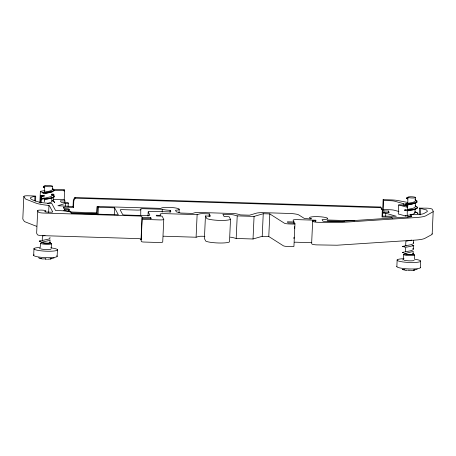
<?xml version="1.0" encoding="UTF-8"?>
<svg xmlns="http://www.w3.org/2000/svg" width="456" height="456" viewBox="0 0 456 456"><rect width="100%" height="100%" fill="white"/><g stroke="black" fill="none" stroke-linecap="round" stroke-linejoin="round"><path stroke-width="0.68" d="M293.96 223.406L294.023 221.998L293.077 220.231A4.577 0.718 2.6 0 1 297.244 219.632L315.7 220.208L316.093 220.943L312.673 220.841L311.636 243.418L311.955 244.011A4.577 0.718 2.6 0 0 316.903 244.889L337.007 245.22L415.011 240.118A25.183 3.961 2.6 0 0 424.901 238.34L431.604 234.715L432.163 233.74M432.163 234.241L433.2 211.156L432.117 209.133L430.966 208.654A4.577 0.718 2.6 0 0 426.269 208.153L419.509 208.13L419.224 214.383M44.431 192.147L44.699 186.031L43.405 186.327L43.286 187.211L44.711 187.399M407.801 203.53L407.875 197.317L406.575 197.613L406.456 198.502L407.818 198.964M36.731 226.239A22.891 3.602 2.6 0 1 34.531 225.549L24.43 221.57L22.8 219.028L23.837 196.445L24.504 196.017A4.577 0.718 2.6 0 1 28.813 195.795C48.672 196.485 17.71 195.709 37.107 201.506A13.737 2.16 2.6 0 0 50.73 203.359L51.745 203.393L55.552 210.529L61.024 210.7A9.154 1.442 2.6 0 1 70.919 212.456L71.392 213.34L118.326 214.799L114.593 207.805L100.012 207.355L97.105 206.693L97.977 206.505L160.928 208.375A9.154 1.442 2.6 0 1 174.414 207.799A9.154 1.442 2.6 0 1 175.514 210.273L176.341 211.829L180.85 213.049L192.597 213.414L195.06 212.695A4.577 0.718 2.6 0 1 198.81 212.45L233.101 213.516A4.577 0.718 2.6 0 1 237.24 214.006L240.568 214.907L249.535 215.186L256.471 213.157A9.154 1.442 2.6 0 1 263.973 212.667L289.201 213.448A9.154 1.442 2.6 0 1 298.828 214.947L304.374 218.47L310.268 218.954L311.516 218.812L311.254 218.652A9.154 1.442 2.6 0 1 313.813 216.685A9.154 1.442 2.6 0 1 326.77 217.837A9.154 1.442 2.6 0 1 322.101 219.615L322.848 221.012A2.291 0.359 2.6 0 0 325.322 221.451L336.847 221.662L409.819 216.885A4.577 0.718 2.6 0 0 411.757 216.321L410.816 214.554L411.825 214.582A13.737 2.16 2.6 0 0 423.898 213.528L427.369 211.527L426.787 210.056L419.509 208.13M34.742 200.748L34.935 196.576M35.557 201.067L35.745 196.895M33.676 255.406L33.989 248.611M37.683 210.626L36.645 233.21L37.472 234.754A4.577 0.718 2.6 0 0 42.419 235.632L138.111 238.608A2.291 0.359 2.6 0 1 140.59 239.047L141.018 239.856L142.055 217.273L141.622 216.463A2.291 0.359 2.6 0 0 139.148 216.024L43.457 213.049A4.577 0.718 2.6 0 1 38.503 212.171L37.683 210.626A4.121 0.65 2.6 0 1 43.132 210.199A4.121 0.65 2.6 0 1 44.779 211.333L44.95 211.647A2.291 0.359 2.6 0 0 47.424 212.086L50.61 212.188A2.291 0.359 2.6 0 0 52.697 211.892L49.408 205.73L47.96 205.36A22.891 3.602 2.6 0 1 35.562 202.966L25.468 198.987L23.837 196.445M39.854 202.629L40.362 191.514M40.687 202.464L41.051 195.35L44.739 195.55M40.698 202.994L41.051 195.35M38.469 257.76L39.786 258.187M40.966 202.823L41.251 196.57L43.576 195.892L41.006 195.516M40.498 243.276L40.128 248.252M42.214 240.568L42.414 236.014L45.036 235.558M44.34 201.826L44.437 199.739M45.788 259.173L45.503 258.831L42.801 258.951A6.31 0.992 2.6 0 1 40.025 258.455L40.128 258.318M48.638 212.581L48.957 205.525M49.915 242.666L50.04 239.959M51.978 197.556L51.568 202.065L47.344 203.581M44.426 192.079L49.544 191.121L51.699 190.294L52.337 189.622L52.429 186.128A3.916 0.616 2.6 0 0 46.107 185.501A3.916 0.616 2.6 0 0 47.093 186.589A3.916 0.616 2.6 0 0 52.503 186.208M51.249 248.138L51.454 243.618M53.551 201.193L53.74 197.02M53.802 195.635L53.865 194.245L51.881 194.005M57.131 256.477L57.439 249.683M64.102 191.149L64.171 189.736L56.179 189.491A9.154 1.442 2.6 0 0 53.683 189.468M63.652 208.483L63.715 207.092L73.513 207.394L73.821 200.708L75.177 198.183L74.824 197.522L73.348 199.825L73.04 206.511L73.513 207.394M64.872 202.367L64.934 200.976L64.205 199.614L64.621 190.585L64.171 189.736M64.712 210.809L64.775 209.418L69.244 209.258L69.147 211.345M65.425 206.095L65.55 203.313L66.188 203.33A2.291 0.359 2.6 0 0 68.275 203.034L68.115 206.511M68.417 211.498L68.514 209.418M96.752 214.337L97.105 206.693M96.9 214.611L97.248 206.967M98.011 214.861L98.359 207.218M114.274 214.861L114.593 207.805M140.756 215.751L140.767 208.979A2.291 0.359 2.6 0 1 142.848 208.683L162.29 209.287A9.154 1.442 2.6 0 0 170.156 210.319L170.812 211.544A2.405 0.376 2.6 0 1 168.635 211.875L152.344 211.367A4.577 0.718 2.6 0 0 148.183 211.96L147.989 216.133M142.055 217.273L150.714 217.54L151.301 218.646L142.186 218.361L141.155 240.945L141.508 241.606A2.291 0.359 2.6 0 0 143.982 242.045L158.563 242.501A4.577 0.718 2.6 0 0 162.729 241.902L163.761 219.325L162.074 216.155L156.602 215.99L156.214 215.249L160.768 215.392L160.141 214.217A4.577 0.718 2.6 0 1 164.302 213.625L197.129 214.645L199.597 213.921A4.577 0.718 2.6 0 1 203.347 213.676L209.241 213.858L210.461 216.144L205.451 215.984L204.413 238.568L205.787 241.144A12.318 1.938 2.6 0 0 218.424 242.985A12.318 1.938 2.6 0 0 229.482 241.879L230.519 219.296L229.146 216.72L224.13 216.566L222.91 214.286L229.744 214.497A4.577 0.718 2.6 0 1 233.882 214.987L237.223 215.887L254.066 216.412L263.249 213.727L269.81 213.932L284.379 223.195A4.577 0.718 2.6 0 0 289.19 223.947L292.883 224.061A2.291 0.359 2.6 0 0 294.964 223.765L293.932 246.343A2.291 0.359 2.6 0 1 291.851 246.645L288.152 246.525A4.577 0.718 2.6 0 1 283.341 245.778L268.778 236.516L262.211 236.311L253.029 238.995L236.185 238.471L232.851 237.57A4.577 0.718 2.6 0 0 230.291 237.171M150.645 218.954L150.714 217.54M162.165 212.069L162.29 209.287M170.059 212.405L170.156 210.319M163.271 236.208L196.091 237.228L197.129 214.645M209.11 216.685L209.241 213.858M236.185 238.471L237.223 215.887M253.029 238.995L254.066 216.412M262.211 236.311L263.249 213.727M268.778 236.516L269.81 213.932M293.903 238.625L293.966 237.211M294.354 228.747L294.451 226.626M315.632 221.622L315.7 220.208M382.367 216.589L383.143 199.648L391.134 199.899A9.154 1.442 2.6 0 1 398.191 200.6L407.675 202.435M383.809 212.975L383.906 210.894L383.177 209.532L383.593 200.497L383.143 199.648M385.673 216.047L385.799 213.265L385.166 213.248A2.291 0.359 2.6 0 1 383.091 213.003A4.024 0.633 2.6 0 1 382.818 212.485A2.291 0.359 2.6 0 1 384.693 212.365L389.247 212.507L388.461 211.031L383.906 210.894M388.398 212.422L388.461 211.031M407.539 205.513C404.495 206.026 401.73 204.214 398.681 204.961L398.27 213.995L405.549 215.962M396.851 266.697L397.159 259.903M403.184 205.217L403.258 203.604L394.674 201.204A4.577 0.718 2.6 0 0 390.53 200.714L383.593 200.497M405.025 205.622L405.088 204.231L407.071 203.923M403.463 259.082L403.674 254.568M405.583 251.946L405.589 247.3L410.719 246.348L412.868 245.516M406.262 246.006L405.663 245.801L405.863 241.247L411.802 240.055M407.248 215.631L407.254 210.985L413.934 209.521M407.328 209.492L407.527 204.938L412.657 203.98L414.812 203.154M410.719 216.634L410.816 214.554M408.673 270.117L408.986 270.533L408.764 270.123M413.085 253.952L413.21 251.245M405.384 251.78L410.503 250.828L412.657 250.002L413.29 249.329L413.461 245.795M405.658 245.727L410.776 244.775L412.931 243.949L413.569 243.276L413.706 240.386M407.048 215.471L412.161 214.514L414.738 213.357L415.154 208.842M415.399 203.433L415.234 206.961L414.595 207.634L412.441 208.46L407.322 209.418M407.601 203.365L412.72 202.407L414.874 201.586L415.507 200.908L415.598 197.419A3.916 0.616 2.6 0 0 409.277 196.792A3.916 0.616 2.6 0 0 410.269 197.875A3.916 0.616 2.6 0 0 415.672 197.499M414.418 259.424L414.629 254.904M420.506 214.827L420.791 208.574M420.307 267.769L420.614 260.974M179.02 212.65L179.185 209.179M42.134 242.13L48.82 240.597M54.72 202.561L53.928 201.438L52.149 200.611L54.709 202.316M417.895 213.847L417.103 212.724L415.319 211.897M404.768 269.718L403.298 269.604M403.201 269.741A6.31 0.992 2.6 0 0 405.977 270.237L406.039 270.169M403.298 259.544L402.779 260L403.184 259.795M433.194 211.658L425.932 215.756A25.183 3.961 2.6 0 1 416.049 217.535L338.038 222.636L317.935 222.306A4.577 0.718 2.6 0 1 312.987 221.428L312.673 220.841M51.363 197.915L51.773 197.585M49.419 240.283L49.829 239.947M51.636 191.862L44.557 193.811M412.594 251.57L405.441 253.49A3.916 0.616 2.6 0 0 409.357 254.459A3.916 0.616 2.6 0 0 412.834 253.775M39.604 248.714L40.014 248.509M42.208 240.494L48.883 239.024L49.903 238.38L49.995 237.371M406.974 217.039L411.278 216.281M50.758 198.229L44.278 199.865M54.093 257.925L50.502 258.94M417.268 269.211L413.672 270.231M51.876 194.826L53.865 194.245M65.55 203.313L57.918 205.741L73.04 206.511M64.775 209.418L63.76 210.604L68.041 210.991A2.291 0.359 2.6 0 1 70.515 211.43L70.629 211.647A2.291 0.359 2.6 0 0 73.108 212.086L96.581 212.815M196.091 237.228L198.559 236.504A4.577 0.718 2.6 0 1 202.31 236.259L204.932 236.339M405.526 215.83L406.353 215.625L405.612 215.808M41.502 240.654L39.244 241.161L40.407 241.201M404.985 245.881L402.659 246.405L404.734 246.502M404.677 251.94L402.414 252.453L403.583 252.487M50.804 258.518L51.482 258.375M413.974 269.804L414.658 269.667M412.68 245.869L413.848 245.613L412.418 245.915M44.979 190.54L40.783 191.263A4.571 0.718 2.6 0 0 41.53 192.079L43.947 192.614M50.981 258.655L50.468 258.894M414.156 269.941L413.894 270.146M51.095 258.797A6.31 0.992 2.6 0 1 48.758 259.133L48.114 259.23M414.265 270.089A6.31 0.992 2.6 0 1 411.928 270.419L409.391 270.18M41.593 258.432L40.025 258.455M407.567 270.22L405.977 270.237M408.086 205.93L406.399 206.038L407.653 206.38M46.615 259.259L47.384 259.253M404.996 210.187L404.654 210.21L405.595 210.216M404.934 246.514L402.699 246.428L404.934 247.158M41.234 241.275L39.216 241.19L40.652 241.64M405.43 210.262C409.42 210.051 414.162 210.598 417.491 208.101L416.818 206.899M64.621 190.585L57.684 190.369A4.577 0.718 2.6 0 0 53.933 190.614M74.824 197.522L380.583 207.024L382.31 210.296L382.008 216.988L391.801 217.29L392.354 218.321M75.177 198.183L380.937 207.691M64.205 199.614L57.268 199.403A4.577 0.718 2.6 0 0 53.517 199.648M383.177 209.532L390.119 209.749A4.577 0.718 2.6 0 1 394.258 210.239L398.949 211.504M64.934 200.976L60.374 200.834L61.161 202.31L65.721 202.447A2.291 0.359 2.6 0 1 68.195 202.886A4.024 0.633 2.6 0 1 68.275 203.034M382.242 216.121L396.332 216.264L385.799 213.265M327.06 219.98L354.802 220.846M71.102 212.895L96.723 213.693M327.3 220.858L344.326 221.388M294.023 221.998L287.417 221.793L288.004 222.893L294.61 223.098L294.964 223.765M311.824 242.706L296.206 242.216A4.577 0.718 2.6 0 0 294.496 242.221M42.419 198.93L41.502 198.901L47.726 198.776L52.577 197.898L54.315 196.815L53.648 195.607M403.366 252.544L402.386 252.476L403.828 252.926M42.682 193.076C45.007 192.854 51.26 193.327 53.962 190.887L53.791 190.123M405.612 210.073L404.7 210.016L412.241 209.635L416.567 208.535L417.502 207.337L415.199 205.736M42.436 198.782L41.53 198.73L49.071 198.349L53.392 197.243L54.332 196.051L52.024 194.45M45.925 258.854L45.594 258.831L45.817 259.247M406.393 204.408L405.566 204.345L411.187 204.083L415.57 203.211L417.137 202.179L416.539 201.033M43.223 193.122L43.993 193.196M406.461 203.923L405.646 203.832L412.418 203.302L416.288 202.225L417.126 201.085L415.074 199.574M43.286 192.637L42.471 192.546L48.045 192.181L52.377 191.263L53.922 190.198L53.751 189.411L52.702 188.653M41.251 196.57L44.563 196.963M405.088 204.231L403.246 203.826M407.886 198.691L406.456 198.502M44.135 186.493L43.405 186.327M398.681 204.961L407.282 207.286M408.508 197.596L407.875 197.317M402.95 269.462L402.295 269.268L402.956 269.479M43.274 187.188L44.853 187.764M415.325 211.96L417.103 212.758L417.884 213.602M52.035 194.843L52.942 195.219M44.352 198.292L50.821 196.661L52.058 195.675L51.596 194.649M412.828 248.303L413.313 248.999M415.051 199.888L415.53 200.583M205.451 215.984L206.825 218.561A12.318 1.938 2.6 0 0 219.456 220.402A12.318 1.938 2.6 0 0 230.519 219.296M148.183 211.96L149.83 215.055A4.577 0.718 2.6 0 1 145.669 215.648L125.161 215.01A2.291 0.359 2.6 0 1 122.687 214.571L120.213 209.937A2.291 0.359 2.6 0 1 122.293 209.64L136.874 210.091A4.577 0.718 2.6 0 0 141.041 209.498M142.186 218.361L142.54 219.022A2.291 0.359 2.6 0 0 145.019 219.461L159.6 219.917A4.577 0.718 2.6 0 0 163.761 219.325M69.244 209.258L68.195 208.82L64.541 208.637L63.715 207.092M380.583 207.024L381.843 209.418M414.829 212.348L414.977 212.684M413.444 242.609L413.592 242.945M52.212 188.955L52.36 189.291M50.696 247.859A11.788 1.852 2.6 0 1 55.204 250.84A11.788 1.852 2.6 0 1 37.033 250.19A11.788 1.852 2.6 0 1 39.569 247.46M56.761 255.782A11.788 1.852 2.6 0 1 45.338 257.629A11.788 1.852 2.6 0 1 34.103 254.75M50.103 243.059A5.506 0.866 2.6 0 1 49.858 244.234A5.506 0.866 2.6 0 1 42.334 243.937A5.506 0.866 2.6 0 1 41.638 242.723M50.975 249.221A5.689 0.895 2.6 0 1 46.227 249.557A5.689 0.895 2.6 0 1 40.954 248.913M49.755 242.296A4.588 0.724 2.6 0 1 46.951 243.293A4.588 0.724 2.6 0 1 41.53 242.199M49.664 242.484A3.916 0.616 2.6 0 1 46.546 243.179A3.916 0.616 2.6 0 1 42.129 242.307M415.142 259.316A11.788 1.852 2.6 0 1 417.451 262.263A11.788 1.852 2.6 0 1 399.296 261.26A11.788 1.852 2.6 0 1 404.027 258.7M420.318 267.427A11.788 1.852 2.6 0 1 408.508 268.915A11.788 1.852 2.6 0 1 396.862 266.355M413.945 254.528A5.506 0.866 2.6 0 1 412.446 255.577A5.506 0.866 2.6 0 1 405.224 255.166A5.506 0.866 2.6 0 1 404.814 254.009M414.151 260.513A5.689 0.895 2.6 0 1 409.397 260.843A5.689 0.895 2.6 0 1 404.124 260.199M412.925 253.582A4.588 0.724 2.6 0 1 412.406 254.494A4.588 0.724 2.6 0 1 406.484 254.294A4.588 0.724 2.6 0 1 405.105 253.325"/></g></svg>
